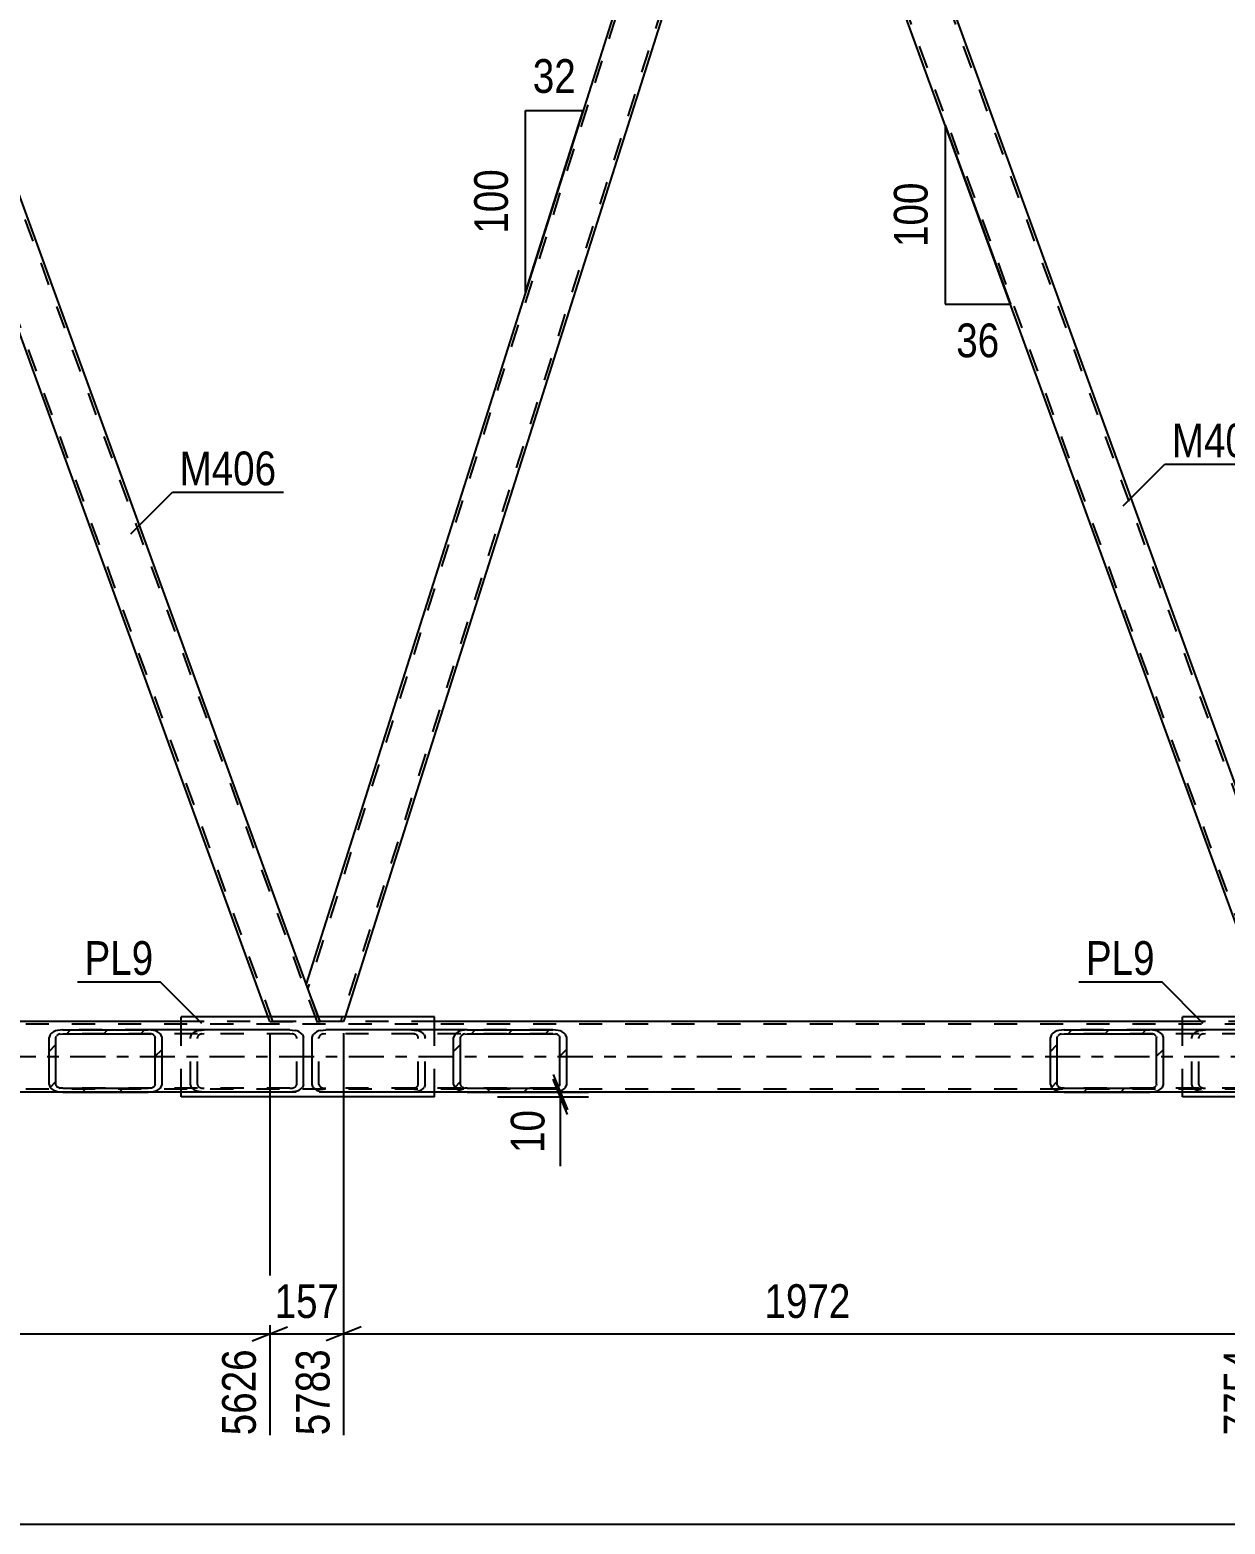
# Model space of a CAD drawing. Header units: millimetres. Extents: x -815 to 374, y -743 to 98.
# Drawn here: x -527 to -425.4, y -304.7 to -177.7 of the extents above; entities that cross this region are included whole.
import ezdxf

# ---------------------------------------------------------------- set-up
doc = ezdxf.new("R2010")
doc.units = ezdxf.units.MM
doc.linetypes.add('DXK_LINE_DOT2', pattern=[3.9198, 1.9599, -1.9599])
doc.linetypes.add('DXK_LINE_DOT3', pattern=[5.9187, 2.979, -0.9799, 0.9799, -0.9799])
doc.styles.add('Arial Narrow', font='ARIALN.TTF', dxfattribs={"height": 0.2})

# ---------------------------------------------------------------- blocks, each defined once
blk = doc.blocks.new('Part-232933173-7247 - 7159')
at = {"color": 7, "linetype": 'DXK_LINE_DOT2'}
for p, q in [((-58.97, -262.17), (-731.67, -262.17)), ((-492.64, -261.93), (-514.19, -261.93)), ((-407.51, -261.93), (-429.05, -261.93)), ((-58.97, -267.69), (-731.67, -267.69)), ((-492.64, -267.93), (-514.19, -267.93)), ((-407.51, -267.93), (-429.05, -267.93))]:
    blk.add_line(p, q, dxfattribs=at)
at = {"color": 2, "linetype": 'Continuous'}
for p, q in [((-514.19, -261.93), (-577.78, -261.93)), ((-429.05, -261.93), (-492.64, -261.93)), ((-514.19, -267.93), (-577.78, -267.93)), ((-429.05, -267.93), (-492.64, -267.93))]:
    blk.add_line(p, q, dxfattribs=at)
at = {"color": 7, "linetype": 'DXK_LINE_DOT3'}
blk.add_line((-58.97, -264.93), (-731.67, -264.93), dxfattribs=at)
blk = doc.blocks.new('Part-232933173-7293 - 7159')
at = {"color": 2, "linetype": 'Continuous'}
for p, q in [((-492.64, -261.53), (-514.19, -261.53)), ((-514.19, -262.65), (-514.19, -261.53)), ((-492.64, -262.65), (-492.64, -261.53)), ((-514.19, -268.33), (-514.19, -267.93)), ((-492.64, -268.33), (-492.64, -267.93)), ((-492.64, -268.33), (-514.19, -268.33))]:
    blk.add_line(p, q, dxfattribs=at)
at = {"color": 7, "linetype": 'DXK_LINE_DOT2'}
for p, q in [((-514.19, -267.93), (-514.19, -262.65)), ((-492.64, -267.93), (-492.64, -262.65))]:
    blk.add_line(p, q, dxfattribs=at)
blk = doc.blocks.new('Part-232933173-7294 - 7159')
at = {"color": 2, "linetype": 'Continuous'}
for p, q in [((-407.51, -261.53), (-429.05, -261.53)), ((-429.05, -262.65), (-429.05, -261.53)), ((-407.51, -262.65), (-407.51, -261.53)), ((-429.05, -268.33), (-429.05, -267.93)), ((-407.51, -268.33), (-407.51, -267.93)), ((-407.51, -268.33), (-429.05, -268.33))]:
    blk.add_line(p, q, dxfattribs=at)
at = {"color": 7, "linetype": 'DXK_LINE_DOT2'}
for p, q in [((-429.05, -267.93), (-429.05, -262.65)), ((-407.51, -267.93), (-407.51, -262.65))]:
    blk.add_line(p, q, dxfattribs=at)
blk = doc.blocks.new('Part-232933173-7430 - 7159')
at = {"color": 7, "linetype": 'DXK_LINE_DOT2'}
for p, q in [((-545.69, -142.93), (-549.95, -142.93)), ((-548.78, -146.14), (-549.95, -142.93)), ((-506.38, -261.93), (-549.69, -142.93)), ((-502.63, -261.93), (-545.95, -142.93)), ((-545.55, -143.33), (-545.69, -142.93)), ((-502.38, -261.93), (-503.55, -258.73)), ((-506.64, -261.93), (-506.78, -261.53)), ((-506.64, -261.93), (-502.38, -261.93))]:
    blk.add_line(p, q, dxfattribs=at)
at = {"color": 2, "linetype": 'Continuous'}
for p, q in [((-503.55, -258.73), (-545.55, -143.33)), ((-506.78, -261.53), (-548.78, -146.14))]:
    blk.add_line(p, q, dxfattribs=at)
blk = doc.blocks.new('Part-232933173-7317 - 7159')
at = {"linetype": 'Continuous'}
h = blk.add_hatch(dxfattribs=at)
h.set_pattern_fill('', scale=0.7, style=0, pattern_type=0)
h.set_pattern_definition([(45, (-490.932, -267.536), (-1.57154, 1.57154), [])])
h.paths.add_polyline_path([(-491.02, -267.29), (-490.93, -267.54), (-490.68, -267.74), (-490.3, -267.88), (-489.86, -267.93), (-482.58, -267.93), (-482.13, -267.88), (-481.75, -267.74), (-481.5, -267.54), (-481.41, -267.29), (-481.41, -263.29), (-481.5, -263.05), (-481.75, -262.84), (-482.13, -262.7), (-482.58, -262.65), (-489.86, -262.65), (-490.3, -262.7), (-490.68, -262.84), (-490.93, -263.05), (-491.02, -263.29)])
h.paths.add_polyline_path([(-490.39, -263.17), (-490.27, -263.06), (-490.08, -263), (-489.86, -262.97), (-482.58, -262.97), (-482.35, -263), (-482.17, -263.06), (-482.04, -263.17), (-482, -263.29), (-482, -267.29), (-482.04, -267.41), (-482.17, -267.52), (-482.35, -267.59), (-482.58, -267.61), (-489.86, -267.61), (-490.08, -267.59), (-490.27, -267.52), (-490.39, -267.41), (-490.44, -267.29), (-490.44, -263.29)])
at = {"color": 2, "linetype": 'Continuous'}
for p, q in [((-502.33, -262.7), (-501.89, -262.65)), ((-489.86, -262.65), (-501.89, -262.65)), ((-489.86, -262.65), (-490.3, -262.7)), ((-489.86, -262.65), (-482.58, -262.65)), ((-482.13, -262.7), (-482.58, -262.65)), ((-503.05, -263.29), (-502.96, -263.05)), ((-503.05, -267.29), (-503.05, -263.29)), ((-490.93, -263.05), (-491.02, -263.29)), ((-491.02, -267.29), (-491.02, -263.29)), ((-490.44, -263.29), (-490.39, -263.17)), ((-490.44, -267.29), (-490.44, -263.29)), ((-490.08, -263), (-489.86, -262.97)), ((-489.86, -262.97), (-482.58, -262.97)), ((-482.58, -262.97), (-482.35, -263)), ((-482.04, -263.17), (-482, -263.29)), ((-482, -267.29), (-482, -263.29)), ((-481.41, -263.29), (-481.5, -263.05)), ((-481.41, -267.29), (-481.41, -263.29)), ((-502.96, -267.54), (-503.05, -267.29)), ((-501.89, -267.93), (-502.33, -267.88)), ((-489.86, -267.93), (-501.89, -267.93)), ((-491.02, -267.29), (-490.93, -267.54)), ((-490.39, -267.41), (-490.44, -267.29)), ((-490.3, -267.88), (-489.86, -267.93)), ((-489.86, -267.61), (-490.08, -267.59)), ((-489.86, -267.61), (-482.58, -267.61)), ((-489.86, -267.93), (-482.58, -267.93)), ((-482.35, -267.59), (-482.58, -267.61)), ((-482.58, -267.93), (-482.13, -267.88)), ((-482, -267.29), (-482.04, -267.41)), ((-481.5, -267.54), (-481.41, -267.29))]:
    blk.add_line(p, q, dxfattribs=at)
at = {"color": 7, "linetype": 'DXK_LINE_DOT2'}
for p, q in [((-494.61, -262.65), (-494.16, -262.7)), ((-482.58, -262.65), (-489.86, -262.65)), ((-502.42, -263.17), (-502.47, -263.29)), ((-502.47, -267.29), (-502.47, -263.29)), ((-501.89, -262.97), (-502.11, -263)), ((-482.58, -262.97), (-501.89, -262.97)), ((-494.38, -263), (-494.61, -262.97)), ((-494.03, -263.29), (-494.07, -263.17)), ((-494.03, -267.29), (-494.03, -263.29)), ((-493.53, -263.05), (-493.44, -263.29)), ((-493.44, -267.29), (-493.44, -263.29)), ((-502.47, -267.29), (-502.42, -267.41)), ((-502.11, -267.59), (-501.89, -267.61)), ((-482.58, -267.61), (-501.89, -267.61)), ((-494.61, -267.61), (-494.38, -267.59)), ((-494.16, -267.88), (-494.61, -267.93)), ((-494.07, -267.41), (-494.03, -267.29)), ((-493.44, -267.29), (-493.53, -267.54)), ((-482.58, -267.93), (-489.86, -267.93))]:
    blk.add_line(p, q, dxfattribs=at)
at = {"color": 2, "linetype": 'Continuous'}
for centre, radius, start, end in [((-502.15, -263.77), 1.09, 99.5182, 138.0638), ((-490.12, -263.77), 1.09, 99.5182, 138.0638), ((-482.31, -263.77), 1.09, 41.9363, 80.4819), ((-489.99, -263.53), 0.545, 99.5182, 138.0638), ((-482.44, -263.53), 0.545, 41.9363, 80.4819), ((-502.15, -266.81), 1.09, 221.9363, 260.4819), ((-490.12, -266.81), 1.09, 221.9363, 260.4819), ((-489.99, -267.05), 0.545, 221.9363, 260.4819), ((-482.44, -267.05), 0.545, 279.5182, 318.0638), ((-482.31, -266.81), 1.09, 279.5182, 318.0638)]:
    blk.add_arc(centre, radius, start, end, dxfattribs=at)
at = {"color": 7, "linetype": 'DXK_LINE_DOT2'}
for centre, radius, start, end in [((-494.34, -263.77), 1.09, 41.9363, 80.4819), ((-502.02, -263.53), 0.545, 99.5182, 138.0638), ((-494.47, -263.53), 0.545, 41.9363, 80.4819), ((-502.02, -267.05), 0.545, 221.9363, 260.4819), ((-494.47, -267.05), 0.545, 279.5182, 318.0638), ((-494.34, -266.81), 1.09, 279.5182, 318.0638)]:
    blk.add_arc(centre, radius, start, end, dxfattribs=at)
blk = doc.blocks.new('Part-232933173-7452 - 7159')
at = {"linetype": 'Continuous'}
h = blk.add_hatch(dxfattribs=at)
h.set_pattern_fill('', scale=0.7, style=0, pattern_type=0)
h.set_pattern_definition([(45, (-525.33, -267.536), (-1.57154, 1.57154), [])])
h.paths.add_polyline_path([(-525.42, -267.29), (-525.33, -267.54), (-525.08, -267.74), (-524.7, -267.88), (-524.25, -267.93), (-516.98, -267.93), (-516.53, -267.88), (-516.15, -267.74), (-515.9, -267.54), (-515.81, -267.29), (-515.81, -263.29), (-515.9, -263.05), (-516.15, -262.84), (-516.53, -262.7), (-516.98, -262.65), (-524.25, -262.65), (-524.7, -262.7), (-525.08, -262.84), (-525.33, -263.05), (-525.42, -263.29)])
h.paths.add_polyline_path([(-524.79, -263.17), (-524.67, -263.06), (-524.48, -263), (-524.25, -262.97), (-516.98, -262.97), (-516.75, -263), (-516.56, -263.06), (-516.44, -263.17), (-516.39, -263.29), (-516.39, -267.29), (-516.44, -267.41), (-516.56, -267.52), (-516.75, -267.59), (-516.98, -267.61), (-524.25, -267.61), (-524.48, -267.59), (-524.67, -267.52), (-524.79, -267.41), (-524.84, -267.29), (-524.84, -263.29)])
at = {"color": 2, "linetype": 'Continuous'}
for p, q in [((-524.25, -262.65), (-524.7, -262.7)), ((-524.25, -262.65), (-516.98, -262.65)), ((-504.95, -262.65), (-516.98, -262.65)), ((-516.53, -262.7), (-516.98, -262.65)), ((-504.95, -262.65), (-504.5, -262.7)), ((-525.33, -263.05), (-525.42, -263.29)), ((-525.42, -267.29), (-525.42, -263.29)), ((-524.84, -263.29), (-524.79, -263.17)), ((-524.84, -267.29), (-524.84, -263.29)), ((-524.48, -263), (-524.25, -262.97)), ((-524.25, -262.97), (-516.98, -262.97)), ((-516.98, -262.97), (-516.75, -263)), ((-516.44, -263.17), (-516.39, -263.29)), ((-516.39, -267.29), (-516.39, -263.29)), ((-515.81, -263.29), (-515.9, -263.05)), ((-515.81, -267.29), (-515.81, -263.29)), ((-503.87, -263.05), (-503.78, -263.29)), ((-503.78, -267.29), (-503.78, -263.29)), ((-525.42, -267.29), (-525.33, -267.54)), ((-524.79, -267.41), (-524.84, -267.29)), ((-524.7, -267.88), (-524.25, -267.93)), ((-524.25, -267.61), (-524.48, -267.59)), ((-524.25, -267.61), (-516.98, -267.61)), ((-524.25, -267.93), (-516.98, -267.93)), ((-516.75, -267.59), (-516.98, -267.61)), ((-516.98, -267.93), (-516.53, -267.88)), ((-504.95, -267.93), (-516.98, -267.93)), ((-516.39, -267.29), (-516.44, -267.41)), ((-515.9, -267.54), (-515.81, -267.29)), ((-504.5, -267.88), (-504.95, -267.93)), ((-503.78, -267.29), (-503.87, -267.54))]:
    blk.add_line(p, q, dxfattribs=at)
at = {"color": 7, "linetype": 'DXK_LINE_DOT2'}
for p, q in [((-516.98, -262.65), (-524.25, -262.65)), ((-512.67, -262.7), (-512.22, -262.65)), ((-504.95, -262.97), (-524.25, -262.97)), ((-513.39, -263.29), (-513.3, -263.05)), ((-513.39, -267.29), (-513.39, -263.29)), ((-512.76, -263.17), (-512.81, -263.29)), ((-512.81, -267.29), (-512.81, -263.29)), ((-512.22, -262.97), (-512.45, -263)), ((-504.72, -263), (-504.95, -262.97)), ((-504.36, -263.29), (-504.41, -263.17)), ((-504.36, -267.29), (-504.36, -263.29)), ((-504.95, -267.61), (-524.25, -267.61)), ((-516.98, -267.93), (-524.25, -267.93)), ((-513.3, -267.54), (-513.39, -267.29)), ((-512.81, -267.29), (-512.76, -267.41)), ((-512.22, -267.93), (-512.67, -267.88)), ((-512.45, -267.59), (-512.22, -267.61)), ((-504.95, -267.61), (-504.72, -267.59)), ((-504.41, -267.41), (-504.36, -267.29))]:
    blk.add_line(p, q, dxfattribs=at)
at = {"color": 2, "linetype": 'Continuous'}
for centre, radius, start, end in [((-524.52, -263.77), 1.09, 99.5182, 138.0638), ((-516.71, -263.77), 1.09, 41.9363, 80.4819), ((-504.68, -263.77), 1.09, 41.9363, 80.4819), ((-524.39, -263.53), 0.545, 99.5182, 138.0638), ((-516.84, -263.53), 0.545, 41.9363, 80.4819), ((-524.52, -266.81), 1.09, 221.9363, 260.4819), ((-524.39, -267.05), 0.545, 221.9363, 260.4819), ((-516.84, -267.05), 0.545, 279.5182, 318.0638), ((-516.71, -266.81), 1.09, 279.5182, 318.0638), ((-504.68, -266.81), 1.09, 279.5182, 318.0638)]:
    blk.add_arc(centre, radius, start, end, dxfattribs=at)
at = {"color": 7, "linetype": 'DXK_LINE_DOT2'}
for centre, radius, start, end in [((-512.49, -263.77), 1.09, 99.5182, 138.0638), ((-512.36, -263.53), 0.545, 99.5182, 138.0638), ((-504.81, -263.53), 0.545, 41.9363, 80.4819), ((-512.49, -266.81), 1.09, 221.9363, 260.4819), ((-512.36, -267.05), 0.545, 221.9363, 260.4819), ((-504.81, -267.05), 0.545, 279.5182, 318.0638)]:
    blk.add_arc(centre, radius, start, end, dxfattribs=at)
blk = doc.blocks.new('Part-232933173-7395 - 7159')
at = {"color": 2, "linetype": 'Continuous'}
for p, q in [((-466.95, -143.33), (-503.55, -258.73)), ((-464.67, -143.33), (-463.65, -146.14)), ((-463.65, -146.14), (-500.24, -261.53)), ((-502.53, -261.53), (-503.55, -258.73))]:
    blk.add_line(p, q, dxfattribs=at)
at = {"color": 7, "linetype": 'DXK_LINE_DOT2'}
for p, q in [((-466.58, -142.93), (-503.41, -259.1)), ((-466.83, -142.93), (-466.95, -143.33)), ((-466.83, -142.93), (-464.81, -142.93)), ((-464.81, -142.93), (-464.67, -143.33)), ((-463.78, -145.77), (-500.62, -261.93)), ((-502.38, -261.93), (-502.53, -261.53)), ((-500.24, -261.53), (-500.37, -261.93)), ((-500.37, -261.93), (-502.38, -261.93))]:
    blk.add_line(p, q, dxfattribs=at)
blk = doc.blocks.new('Part-232933173-7435 - 7159')
at = {"color": 7, "linetype": 'DXK_LINE_DOT2'}
for p, q in [((-460.56, -142.93), (-464.81, -142.93)), ((-463.65, -146.14), (-464.81, -142.93)), ((-421.25, -261.93), (-464.56, -142.93)), ((-417.5, -261.93), (-460.81, -142.93)), ((-460.41, -143.33), (-460.56, -142.93)), ((-417.25, -261.93), (-418.41, -258.73)), ((-421.5, -261.93), (-421.65, -261.53)), ((-421.5, -261.93), (-417.25, -261.93))]:
    blk.add_line(p, q, dxfattribs=at)
at = {"color": 2, "linetype": 'Continuous'}
for p, q in [((-418.41, -258.73), (-460.41, -143.33)), ((-421.65, -261.53), (-463.65, -146.14))]:
    blk.add_line(p, q, dxfattribs=at)
blk = doc.blocks.new('Part-232933173-7454 - 7159')
at = {"linetype": 'Continuous'}
h = blk.add_hatch(dxfattribs=at)
h.set_pattern_fill('', scale=0.7, style=0, pattern_type=0)
h.set_pattern_definition([(45, (-440.1957, -267.536), (-1.57154, 1.57154), [])])
h.paths.add_polyline_path([(-440.28, -267.29), (-440.2, -267.54), (-439.94, -267.74), (-439.57, -267.88), (-439.12, -267.93), (-431.84, -267.93), (-431.4, -267.88), (-431.02, -267.74), (-430.77, -267.54), (-430.68, -267.29), (-430.68, -263.29), (-430.77, -263.05), (-431.02, -262.84), (-431.4, -262.7), (-431.84, -262.65), (-439.12, -262.65), (-439.57, -262.7), (-439.94, -262.84), (-440.2, -263.05), (-440.28, -263.29)])
h.paths.add_polyline_path([(-439.66, -263.17), (-439.53, -263.06), (-439.34, -263), (-439.12, -262.97), (-431.84, -262.97), (-431.62, -263), (-431.43, -263.06), (-431.3, -263.17), (-431.26, -263.29), (-431.26, -267.29), (-431.3, -267.41), (-431.43, -267.52), (-431.62, -267.59), (-431.84, -267.61), (-439.12, -267.61), (-439.34, -267.59), (-439.53, -267.52), (-439.66, -267.41), (-439.7, -267.29), (-439.7, -263.29)])
at = {"color": 2, "linetype": 'Continuous'}
for p, q in [((-439.12, -262.65), (-439.57, -262.7)), ((-439.12, -262.65), (-431.84, -262.65)), ((-419.81, -262.65), (-431.84, -262.65)), ((-431.4, -262.7), (-431.84, -262.65)), ((-419.81, -262.65), (-419.37, -262.7)), ((-440.2, -263.05), (-440.28, -263.29)), ((-440.28, -267.29), (-440.28, -263.29)), ((-439.7, -263.29), (-439.66, -263.17)), ((-439.7, -267.29), (-439.7, -263.29)), ((-439.34, -263), (-439.12, -262.97)), ((-439.12, -262.97), (-431.84, -262.97)), ((-431.84, -262.97), (-431.62, -263)), ((-431.3, -263.17), (-431.26, -263.29)), ((-431.26, -267.29), (-431.26, -263.29)), ((-430.68, -263.29), (-430.77, -263.05)), ((-430.68, -267.29), (-430.68, -263.29)), ((-418.74, -263.05), (-418.65, -263.29)), ((-418.65, -267.29), (-418.65, -263.29)), ((-440.28, -267.29), (-440.2, -267.54)), ((-439.66, -267.41), (-439.7, -267.29)), ((-439.57, -267.88), (-439.12, -267.93)), ((-439.12, -267.61), (-439.34, -267.59)), ((-439.12, -267.61), (-431.84, -267.61)), ((-439.12, -267.93), (-431.84, -267.93)), ((-431.62, -267.59), (-431.84, -267.61)), ((-431.84, -267.93), (-431.4, -267.88)), ((-419.81, -267.93), (-431.84, -267.93)), ((-431.26, -267.29), (-431.3, -267.41)), ((-430.77, -267.54), (-430.68, -267.29)), ((-419.37, -267.88), (-419.81, -267.93)), ((-418.65, -267.29), (-418.74, -267.54))]:
    blk.add_line(p, q, dxfattribs=at)
at = {"color": 7, "linetype": 'DXK_LINE_DOT2'}
for p, q in [((-431.84, -262.65), (-439.12, -262.65)), ((-427.54, -262.7), (-427.09, -262.65)), ((-419.81, -262.97), (-439.12, -262.97)), ((-428.25, -263.29), (-428.17, -263.05)), ((-428.25, -267.29), (-428.25, -263.29)), ((-427.63, -263.17), (-427.67, -263.29)), ((-427.67, -267.29), (-427.67, -263.29)), ((-427.09, -262.97), (-427.31, -263)), ((-419.59, -263), (-419.81, -262.97)), ((-419.23, -263.29), (-419.27, -263.17)), ((-419.23, -267.29), (-419.23, -263.29)), ((-419.81, -267.61), (-439.12, -267.61)), ((-431.84, -267.93), (-439.12, -267.93)), ((-428.17, -267.54), (-428.25, -267.29)), ((-427.67, -267.29), (-427.63, -267.41)), ((-427.09, -267.93), (-427.54, -267.88)), ((-427.31, -267.59), (-427.09, -267.61)), ((-419.81, -267.61), (-419.59, -267.59)), ((-419.27, -267.41), (-419.23, -267.29))]:
    blk.add_line(p, q, dxfattribs=at)
at = {"color": 2, "linetype": 'Continuous'}
for centre, radius, start, end in [((-439.39, -263.77), 1.09, 99.5182, 138.0638), ((-431.58, -263.77), 1.09, 41.9363, 80.4819), ((-419.55, -263.77), 1.09, 41.9363, 80.4819), ((-439.25, -263.53), 0.545, 99.5182, 138.0638), ((-431.71, -263.53), 0.545, 41.9363, 80.4819), ((-439.39, -266.81), 1.09, 221.9363, 260.4819), ((-439.25, -267.05), 0.545, 221.9363, 260.4819), ((-431.71, -267.05), 0.545, 279.5182, 318.0638), ((-431.58, -266.81), 1.09, 279.5182, 318.0638), ((-419.55, -266.81), 1.09, 279.5182, 318.0638)]:
    blk.add_arc(centre, radius, start, end, dxfattribs=at)
at = {"color": 7, "linetype": 'DXK_LINE_DOT2'}
for centre, radius, start, end in [((-427.36, -263.77), 1.09, 99.5182, 138.0638), ((-427.22, -263.53), 0.545, 99.5182, 138.0638), ((-419.68, -263.53), 0.545, 41.9363, 80.4819), ((-427.36, -266.81), 1.09, 221.9363, 260.4819), ((-427.22, -267.05), 0.545, 221.9363, 260.4819), ((-419.68, -267.05), 0.545, 279.5182, 318.0638)]:
    blk.add_arc(centre, radius, start, end, dxfattribs=at)
blk = doc.blocks.new('AngleDimension-232933173-8501 - 7159')
at = {"color": 7, "linetype": 'Continuous'}
for p, q in [((-484.91, -184.51), (-480.01, -184.51)), ((-484.91, -199.95), (-480.01, -184.51)), ((-484.91, -199.95), (-484.91, -184.51)), ((-480.13, -184.88), (-480.01, -184.51))]:
    blk.add_line(p, q, dxfattribs=at)
at = {"color": 0}
for points in [[(-480.03, -183.61), (-480.03, -179.41), (-484.89, -179.41), (-484.89, -183.61)], [(-485.81, -188.89), (-490.01, -188.89), (-490.01, -195.58), (-485.81, -195.58)]]:
    blk.add_wipeout(points, dxfattribs=at)
at = {"color": 3, "style": 'Arial Narrow'}
blk.add_text('32', height=2.863, dxfattribs=at).set_placement((-484.29, -183.01))
blk.add_text('100', height=2.863, rotation=90.0002, dxfattribs=at).set_placement((-486.41, -194.98))
blk = doc.blocks.new('StraightDimension-232933173-38613 - 7159')
at = {"color": 7, "linetype": 'Continuous'}
for p, q in [((-482.55, -266.43), (-481.35, -269.43)), ((-487.28, -267.93), (-479.55, -267.93)), ((-481.35, -269.83), (-482.55, -266.83)), ((-481.95, -268.33), (-481.95, -267.93)), ((-487.28, -268.33), (-479.55, -268.33)), ((-481.95, -268.33), (-481.95, -274.24)), ((-481.95, -268.33), (-481.95, -274.24))]:
    blk.add_line(p, q, dxfattribs=at)
at = {"color": 0}
blk.add_wipeout([(-482.7, -268.86), (-486.9, -268.86), (-486.9, -273.71), (-482.7, -273.71)], dxfattribs=at)
at = {"color": 3, "style": 'Arial Narrow'}
blk.add_text('10', height=2.863, rotation=90.0002, dxfattribs=at).set_placement((-483.3, -273.11))
blk = doc.blocks.new('StraightDimension-232933173-22117 - 7159')
at = {"color": 7, "linetype": 'Continuous'}
for p, q in [((-585.5, -262.93), (-585.5, -297.1)), ((-506.64, -262.93), (-506.64, -297.1)), ((-584, -287.88), (-587, -289.08)), ((-508.14, -289.08), (-505.14, -287.88)), ((-585.5, -288.48), (-506.64, -288.48))]:
    blk.add_line(p, q, dxfattribs=at)
at = {"color": 0}
blk.add_wipeout([(-541.81, -287.73), (-541.81, -283.53), (-550.32, -283.53), (-550.32, -287.73)], dxfattribs=at)
at = {"color": 3, "style": 'Arial Narrow'}
blk.add_text('1972', height=2.863, dxfattribs=at).set_placement((-549.72, -287.13))
at = {"color": 0, "linetype": 'Continuous'}
blk.add_wipeout([(-507.24, -289.18), (-511.44, -289.18), (-511.44, -297.7), (-507.24, -297.7)], dxfattribs=at)
at = {"color": 3, "linetype": 'Continuous', "style": 'Arial Narrow'}
blk.add_text('5626', height=2.863, rotation=90.0002, dxfattribs=at).set_placement((-507.84, -297.1))
blk = doc.blocks.new('StraightDimension-232933173-7860 - 7159')
at = {"color": 7, "linetype": 'Continuous'}
blk.add_line((-775.39, -304.65), (-46.07, -304.65), dxfattribs=at)
blk = doc.blocks.new('AngleDimension-232933173-20828 - 7159')
at = {"color": 7, "linetype": 'Continuous'}
for p, q in [((-449.06, -186.23), (-449.23, -185.76)), ((-449.23, -185.76), (-443.69, -200.98)), ((-449.23, -185.76), (-449.23, -200.98)), ((-449.23, -200.98), (-443.69, -200.98))]:
    blk.add_line(p, q, dxfattribs=at)
at = {"color": 0}
for points in [[(-450.13, -190.03), (-454.33, -190.03), (-454.33, -196.71), (-450.13, -196.71)], [(-444.03, -206.08), (-444.03, -201.88), (-448.89, -201.88), (-448.89, -206.08)]]:
    blk.add_wipeout(points, dxfattribs=at)
at = {"color": 3, "style": 'Arial Narrow'}
blk.add_text('100', height=2.863, rotation=90.0002, dxfattribs=at).set_placement((-450.73, -196.11))
blk.add_text('36', height=2.863, dxfattribs=at).set_placement((-448.29, -205.48))
blk = doc.blocks.new('StraightDimension-232933173-22116 - 7159')
at = {"color": 7, "linetype": 'Continuous'}
for p, q in [((-506.64, -262.93), (-506.64, -297.1)), ((-500.37, -262.93), (-500.37, -297.1)), ((-508.14, -289.08), (-505.14, -287.88)), ((-498.87, -287.88), (-501.87, -289.08)), ((-506.64, -288.48), (-500.37, -288.48))]:
    blk.add_line(p, q, dxfattribs=at)
at = {"color": 0}
blk.add_wipeout([(-500.16, -287.73), (-500.16, -283.53), (-506.84, -283.53), (-506.84, -287.73)], dxfattribs=at)
at = {"color": 0, "linetype": 'Continuous'}
blk.add_wipeout([(-500.97, -289.18), (-505.17, -289.18), (-505.17, -297.7), (-500.97, -297.7)], dxfattribs=at)
at = {"color": 3, "style": 'Arial Narrow'}
blk.add_text('157', height=2.863, dxfattribs=at).set_placement((-506.24, -287.13))
at = {"color": 3, "linetype": 'Continuous', "style": 'Arial Narrow'}
blk.add_text('5783', height=2.863, rotation=90.0002, dxfattribs=at).set_placement((-501.57, -297.1))
blk = doc.blocks.new('StraightDimension-232933173-22115 - 7159')
at = {"color": 7, "linetype": 'Continuous'}
for p, q in [((-500.37, -262.93), (-500.37, -297.1)), ((-421.5, -262.93), (-421.5, -297.1)), ((-498.87, -287.88), (-501.87, -289.08)), ((-423, -289.08), (-420, -287.88)), ((-500.37, -288.48), (-421.5, -288.48))]:
    blk.add_line(p, q, dxfattribs=at)
at = {"color": 0}
blk.add_wipeout([(-456.68, -287.73), (-456.68, -283.53), (-465.19, -283.53), (-465.19, -287.73)], dxfattribs=at)
at = {"color": 3, "style": 'Arial Narrow'}
blk.add_text('1972', height=2.863, dxfattribs=at).set_placement((-464.59, -287.13))
at = {"color": 0, "linetype": 'Continuous'}
blk.add_wipeout([(-422.1, -289.18), (-426.3, -289.18), (-426.3, -297.7), (-422.1, -297.7)], dxfattribs=at)
at = {"color": 3, "linetype": 'Continuous', "style": 'Arial Narrow'}
blk.add_text('7754', height=2.863, rotation=90.0002, dxfattribs=at).set_placement((-422.7, -297.1))
blk = doc.blocks.new('Mark-232933173-7426 - 7159')
at = {"color": 0}
blk.add_wipeout([(-506.09, -216.36), (-506.09, -213.36), (-514.32, -213.36), (-514.32, -216.36)], dxfattribs=at)
blk.add_wipeout([(-506.09, -216.36), (-506.09, -213.36), (-514.32, -213.36), (-514.32, -216.36)], dxfattribs=at)
at = {"color": 30, "linetype": 'Continuous'}
for p, q in [((-518.45, -220.5), (-514.92, -216.96)), ((-514.92, -216.96), (-505.49, -216.96))]:
    blk.add_line(p, q, dxfattribs=at)
at = {"color": 3, "style": 'Arial Narrow'}
blk.add_text('M406', height=2.863, dxfattribs=at).set_placement((-514.32, -216.36))
blk = doc.blocks.new('Mark-232933173-7431 - 7159')
at = {"color": 0}
blk.add_wipeout([(-421.74, -213.98), (-421.74, -210.98), (-429.96, -210.98), (-429.96, -213.98)], dxfattribs=at)
blk.add_wipeout([(-421.74, -213.98), (-421.74, -210.98), (-429.96, -210.98), (-429.96, -213.98)], dxfattribs=at)
at = {"color": 30, "linetype": 'Continuous'}
for p, q in [((-434.1, -218.12), (-430.56, -214.58)), ((-430.56, -214.58), (-421.14, -214.58))]:
    blk.add_line(p, q, dxfattribs=at)
at = {"color": 3, "style": 'Arial Narrow'}
blk.add_text('M406', height=2.863, dxfattribs=at).set_placement((-429.96, -213.98))
blk = doc.blocks.new('Mark-232933173-59420 - 7159')
at = {"color": 0}
blk.add_wipeout([(-431.42, -257.97), (-431.42, -254.97), (-437.27, -254.97), (-437.27, -257.97)], dxfattribs=at)
blk.add_wipeout([(-431.42, -257.97), (-431.42, -254.97), (-437.27, -254.97), (-437.27, -257.97)], dxfattribs=at)
at = {"color": 30, "linetype": 'Continuous'}
for p in [(-437.87, -258.57), (-427.29, -262.1)]:
    blk.add_line(p, (-430.82, -258.57), dxfattribs=at)
at = {"color": 3, "style": 'Arial Narrow'}
blk.add_text('PL9', height=2.863, dxfattribs=at).set_placement((-437.27, -257.97))
blk = doc.blocks.new('Mark-232933173-59417 - 7159')
at = {"color": 0}
blk.add_wipeout([(-516.56, -257.97), (-516.56, -254.97), (-522.4, -254.97), (-522.4, -257.97)], dxfattribs=at)
blk.add_wipeout([(-516.56, -257.97), (-516.56, -254.97), (-522.4, -254.97), (-522.4, -257.97)], dxfattribs=at)
at = {"color": 30, "linetype": 'Continuous'}
for p in [(-523, -258.57), (-512.42, -262.1)]:
    blk.add_line(p, (-515.96, -258.57), dxfattribs=at)
at = {"color": 3, "style": 'Arial Narrow'}
blk.add_text('PL9', height=2.863, dxfattribs=at).set_placement((-522.4, -257.97))

msp = doc.modelspace()

# ---------------------------------------------------------------- block references
for name in ['Part-232933173-7430 - 7159', 'Part-232933173-7395 - 7159', 'Part-232933173-7435 - 7159', 'Part-232933173-7293 - 7159', 'Part-232933173-7294 - 7159', 'Part-232933173-7247 - 7159', 'Part-232933173-7452 - 7159', 'Part-232933173-7317 - 7159', 'Part-232933173-7454 - 7159']:
    msp.add_blockref(name, (0, 0))

# ---------------------------------------------------------------- next in the draw order: block references
for name in ['AngleDimension-232933173-8501 - 7159', 'StraightDimension-232933173-22117 - 7159', 'StraightDimension-232933173-38613 - 7159']:
    msp.add_blockref(name, (0, 0))

# ---------------------------------------------------------------- next in the draw order: block references
msp.add_blockref('StraightDimension-232933173-7860 - 7159', (0, 0))

# ---------------------------------------------------------------- next in the draw order: block references
for name in ['AngleDimension-232933173-20828 - 7159', 'Mark-232933173-7431 - 7159', 'Mark-232933173-7426 - 7159', 'Mark-232933173-59417 - 7159', 'Mark-232933173-59420 - 7159', 'StraightDimension-232933173-22116 - 7159']:
    msp.add_blockref(name, (0, 0))

# ---------------------------------------------------------------- next in the draw order: block references
msp.add_blockref('StraightDimension-232933173-22115 - 7159', (0, 0))

doc.saveas('drawing.dxf')
